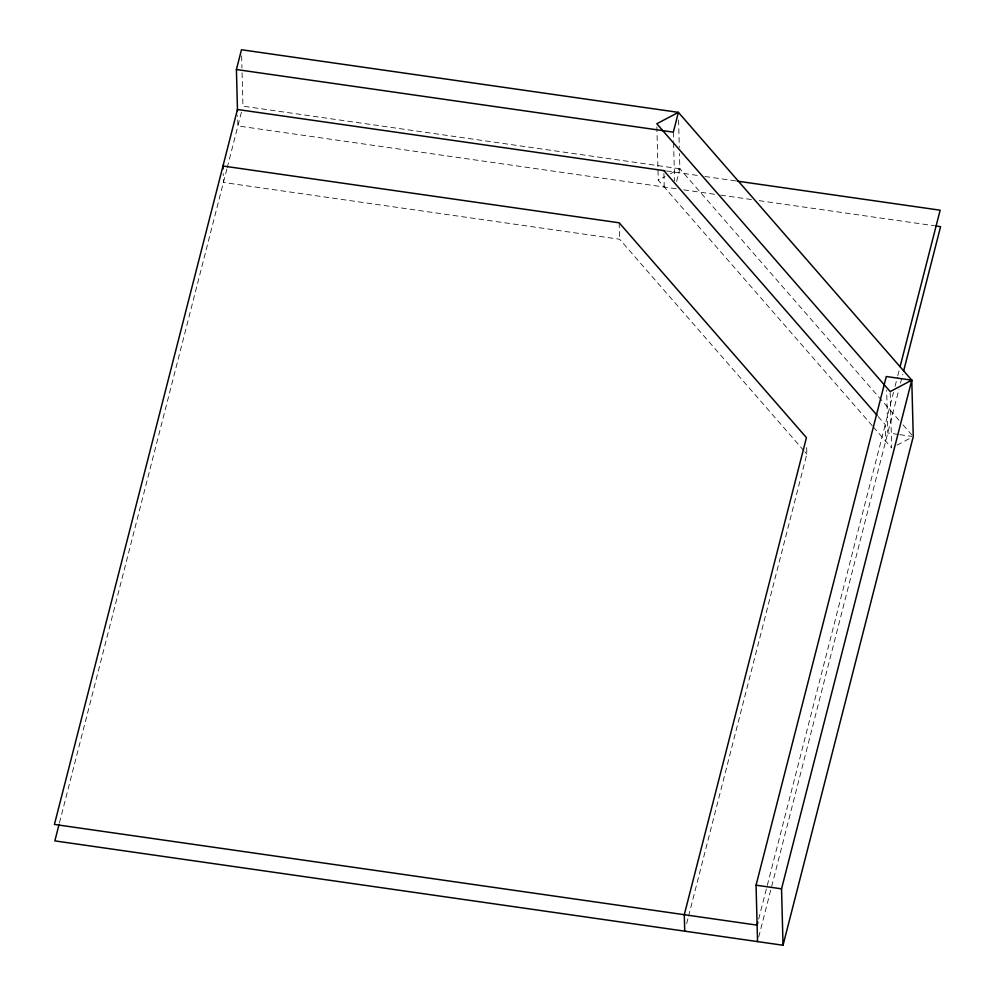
<?xml version="1.0" encoding="UTF-8"?>
<svg xmlns="http://www.w3.org/2000/svg" width="995" height="995" viewBox="0 0 995 995"><rect width="100%" height="100%" fill="white"/><g stroke="black" fill="none" stroke-linecap="round" stroke-linejoin="round"><path stroke-width="0.75" stroke-dasharray="4.97 3.73" d="M59.464 822.828L226.848 169.075M227.233 167.595L242.233 108.99M676.612 181.5L679.871 168.777L679.461 153.541M686.649 923.634L688.192 917.614M688.577 916.109L806.858 454.106L806.622 445.138M758.65 919.131L893.522 392.316M895.065 386.296L897.378 377.267M897.764 375.762L899.306 369.742M758.7 937.091L898.97 389.207M900.512 383.187L902.826 374.157M872.292 425.785L658.267 180.182L665.008 176.625M670.419 173.777L679.871 168.777L898.995 420.226M897.055 445.151L910.562 438.024M679.871 168.777L242.954 106.166L241.996 69.575M666.463 170.978L698.751 175.605M704.895 176.488L735.653 180.891M676.115 188.751L237.892 125.942L237.606 115.271M683.801 189.858L714.559 194.261M720.703 195.144L751.461 199.547M759.148 200.654L934.442 225.778M803.811 450.611L619.611 239.248L223.415 182.471L223.191 173.491M898.261 434.442L887.776 432.937L886.657 390.251M899.766 434.666L911.756 436.382M903.062 424.902L913.261 436.594M878.1 416.482L885.239 424.678L885.674 441.133M873.311 426.954L891.657 447.999L890.177 391.582M804.831 451.78L806.858 454.106M678.59 119.985L679.311 147.434M673.329 132.148L673.565 141.29M673.603 142.82L674.598 180.941M663.889 173.59L664.25 187.048M656.862 126.825L658.267 180.182M619.176 222.793L619.611 239.248M241.636 55.844L241.959 68.046"/><path stroke-width="1.49" d="M237.494 110.694L236.412 69.526L241.474 49.75L678.391 112.36L911.781 380.177L913.261 436.594L783.028 945.25L54.849 840.887L59.078 824.333M757.543 941.593L756.063 885.177L886.296 376.52L911.781 380.177L781.548 888.833L783.028 945.25M757.879 922.129L757.108 925.139L54.414 824.432L237.457 109.487L664.921 170.754M900.077 366.732L940.151 210.206L737.183 181.115M903.597 371.147L940.586 226.661L935.972 225.989M911.781 380.177L890.177 391.582L656.787 123.766L678.391 112.36L673.329 132.148L236.412 69.526M756.063 885.177L781.548 888.833M663.814 170.593L877.08 415.313M684.722 931.158L684.286 914.703L806.435 437.651L619.176 222.793L222.992 166.016L223.067 169.001"/></g></svg>
